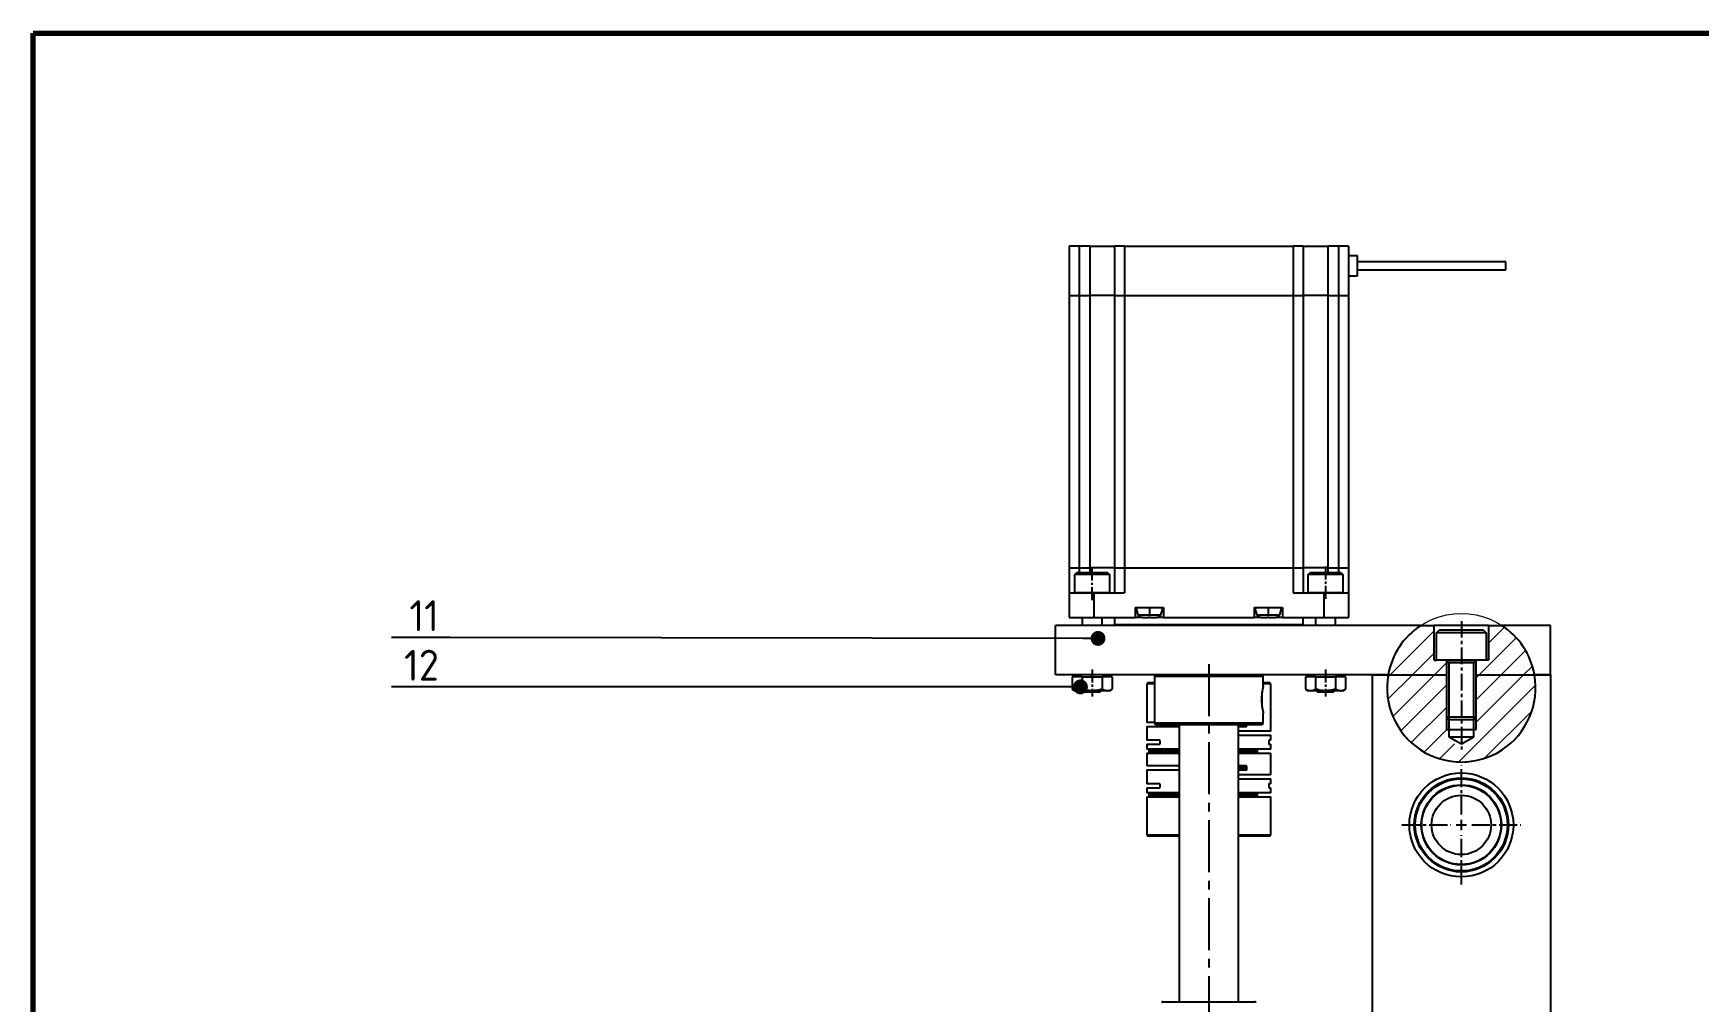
# Model space of a CAD drawing. Header units: millimetres. Extents: x 55 to 6841, y 61 to 3739.
# Drawn here: x 3245.1 to 3581.5, y 3543 to 3738.5 of the extents above; entities that cross this region are included whole.
import ezdxf
from ezdxf import colors
from ezdxf.entities.mleader import LeaderData, LeaderLine
from ezdxf.math import Vec2, Vec3

# ---------------------------------------------------------------- set-up
doc = ezdxf.new("R2010")
doc.units = ezdxf.units.MM
doc.header["$LTSCALE"] = 0.7
doc.linetypes.add('CENTER', pattern=[50.8, 31.75, -6.35, 6.35, -6.35])
doc.linetypes.add('CENTER2', pattern=[1.125, 0.75, -0.125, 0.125, -0.125])
doc.layers.get('0').update_dxf_attribs({"color": 255})
doc.layers.add('AM_5', color=10, linetype='Continuous', lineweight=25)
doc.layers.add('KHUNGBV', color=5, linetype='Continuous', lineweight=70)
doc.layers.add('DTAM', color=6, linetype='CENTER')
doc.styles.add('TCVN7824', font='tcvn+7284-2003r.ttf', dxfattribs={"height": 3.5})

# ---------------------------------------------------------------- blocks, each defined once
blk = doc.blocks.new('dfhjd')
at = {"layer": 'KHUNGBV', "color": 9, "ltscale": 5}
for p, q in [((6559.44, 3469.71), (7718.44, 3469.71)), ((6559.44, 2639.71), (6559.44, 3469.71))]:
    blk.add_line(p, q, dxfattribs=at)
blk = doc.blocks.new('_Dot')
at = {"color": 0, "linetype": 'ByBlock', "lineweight": -2}
blk.add_line((-0.5, 0), (-1, 0), dxfattribs=at)
at = {"color": 0, "linetype": 'ByBlock', "const_width": 0.5}
blk.add_lwpolyline([(-0.25, 0, 1), (0.25, 0, 1)], format="xyb", close=True, dxfattribs=at)
blk = doc.blocks.new('*U859')
at = {"layer": 'AM_5', "color": 0, "linetype": 'CENTER2', "ltscale": 7, "transparency": 16777216}
for p, q in [((0, 2.1), (0, 12)), ((-12, 0), (-2.1, 0)), ((2.1, 0), (12, 0)), ((0, -12), (0, -2.1))]:
    blk.add_line(p, q, dxfattribs=at)
at = {"layer": 'AM_5', "color": 0, "linetype": 'Continuous', "ltscale": 7, "transparency": 16777216}
for p, q in [((-1.05, 0), (1.05, 0)), ((0, -1.05), (0, 1.05))]:
    blk.add_line(p, q, dxfattribs=at)
blk = doc.blocks.new('*U871')
at = {"layer": 'AM_5', "color": 0, "linetype": 'CENTER2', "ltscale": 5, "transparency": 16777216}
blk.add_line((0, -3.4), (0, 3.4), dxfattribs=at)
blk = doc.blocks.new('*U872')
at = {"layer": 'AM_5', "color": 0, "linetype": 'CENTER2', "ltscale": 5, "transparency": 16777216}
blk.add_line((0, 2.74), (0, -2.74), dxfattribs=at)
blk = doc.blocks.new('*U873')
at = {"layer": 'AM_5', "color": 0, "linetype": 'CENTER2', "ltscale": 5, "transparency": 16777216}
blk.add_line((0, 2.74), (0, -2.74), dxfattribs=at)
blk = doc.blocks.new('*U874')
at = {"layer": 'AM_5', "color": 0, "linetype": 'CENTER2', "ltscale": 5, "transparency": 16777216}
blk.add_line((0, 3.4), (0, -3.4), dxfattribs=at)
blk = doc.blocks.new('*U897')
at = {"layer": 'AM_5', "color": 0, "linetype": 'CENTER2', "ltscale": 20, "transparency": 16777216}
blk.add_line((0, 40.14), (0, -158.43), dxfattribs=at)

msp = doc.modelspace()

# ---------------------------------------------------------------- hatches: boundary and pattern name
at = {"linetype": 'Continuous', "lineweight": 18}
h = msp.add_hatch(dxfattribs=at)
h.set_pattern_fill('ANSI31', color=92, style=0)
edge = h.paths.add_edge_path(flags=0)
edge.add_line((3518.785, 3608.979), (3530.556, 3608.979))
edge.add_line((3530.556, 3608.979), (3530.556, 3611.979))
edge.add_line((3530.556, 3611.979), (3528.056, 3611.979))
edge.add_line((3528.056, 3611.979), (3528.056, 3618.979))
edge.add_line((3528.056, 3618.979), (3525.423, 3618.979))
edge.add_arc((3533.556, 3606.378), 14.998, 122.83873, 170.01218)
h = msp.add_hatch(dxfattribs=at)
h.set_pattern_fill('ANSI31', color=92, style=0)
edge = h.paths.add_edge_path(flags=0)
edge.add_line((3536.556, 3608.979), (3548.326, 3608.979))
edge.add_arc((3533.556, 3606.378), 14.998, 9.98782, 57.16127)
edge.add_line((3541.689, 3618.979), (3539.056, 3618.979))
edge.add_line((3539.056, 3618.979), (3539.056, 3611.979))
edge.add_line((3539.056, 3611.979), (3536.556, 3611.979))
edge.add_line((3536.556, 3611.979), (3536.556, 3608.979))
h = msp.add_hatch(dxfattribs=at)
h.set_pattern_fill('ANSI31', color=92, style=0)
edge = h.paths.add_edge_path()
edge.add_arc((3533.556, 3606.378), 14.998, 170.01218, 369.98782)
edge.add_line((3548.326, 3608.979), (3536.556, 3608.979))
edge.add_line((3536.556, 3608.979), (3536.556, 3595.036))
edge.add_line((3536.556, 3595.036), (3530.556, 3595.036))
edge.add_line((3530.556, 3595.036), (3530.556, 3608.979))
edge.add_line((3530.556, 3608.979), (3518.785, 3608.979))

# ---------------------------------------------------------------- linework, layer by layer
at = {"color": 7, "linetype": 'Continuous', "lineweight": 25}
for p, q in [((3454.356, 3695.579), (3454.356, 3685.579)), ((3456.356, 3695.579), (3454.356, 3695.579)), ((3456.356, 3695.579), (3456.356, 3685.579)), ((3458.506, 3695.579), (3456.356, 3695.579)), ((3458.506, 3695.579), (3458.506, 3685.579)), ((3458.506, 3695.579), (3463.506, 3695.579)), ((3463.506, 3695.579), (3463.506, 3685.579)), ((3465.506, 3695.579), (3463.506, 3695.579)), ((3465.506, 3695.579), (3465.506, 3685.579)), ((3465.506, 3695.579), (3499.606, 3695.579)), ((3499.606, 3695.579), (3499.606, 3685.579)), ((3501.606, 3695.579), (3499.606, 3695.579)), ((3501.606, 3695.579), (3501.606, 3685.579)), ((3501.606, 3695.579), (3506.606, 3695.579)), ((3506.606, 3695.579), (3506.606, 3685.579)), ((3508.756, 3695.579), (3506.606, 3695.579)), ((3508.756, 3695.579), (3508.756, 3685.579)), ((3510.756, 3695.579), (3508.756, 3695.579)), ((3510.756, 3695.579), (3510.756, 3685.579)), ((3512.556, 3693.579), (3510.756, 3693.579)), ((3512.556, 3689.579), (3512.556, 3693.579)), ((3542.556, 3692.409), (3512.556, 3692.409)), ((3512.556, 3690.749), (3542.556, 3690.749)), ((3542.556, 3691.579), (3542.556, 3692.409)), ((3542.556, 3690.749), (3542.556, 3691.579)), ((3510.756, 3689.579), (3512.556, 3689.579)), ((3454.356, 3685.579), (3456.356, 3685.579)), ((3454.356, 3685.569), (3454.356, 3630.589)), ((3454.356, 3685.569), (3456.356, 3685.569)), ((3454.406, 3685.569), (3454.406, 3685.579)), ((3456.356, 3685.579), (3458.506, 3685.579)), ((3456.356, 3685.569), (3456.356, 3685.579)), ((3456.356, 3685.569), (3456.356, 3630.589)), ((3456.356, 3685.569), (3458.506, 3685.569)), ((3463.506, 3685.579), (3458.506, 3685.579)), ((3458.506, 3685.569), (3458.506, 3685.579)), ((3458.506, 3685.569), (3458.506, 3630.589)), ((3463.506, 3685.569), (3458.506, 3685.569)), ((3463.506, 3685.579), (3465.506, 3685.579)), ((3463.506, 3685.569), (3463.506, 3630.589)), ((3463.506, 3685.569), (3465.506, 3685.569)), ((3463.556, 3685.569), (3463.556, 3685.579)), ((3465.506, 3685.579), (3499.606, 3685.579)), ((3465.506, 3685.569), (3465.506, 3685.579)), ((3465.506, 3685.569), (3465.506, 3630.589)), ((3465.506, 3685.569), (3499.606, 3685.569)), ((3499.606, 3685.579), (3501.606, 3685.579)), ((3499.606, 3685.569), (3499.606, 3685.579)), ((3499.606, 3685.569), (3499.606, 3630.589)), ((3499.606, 3685.569), (3501.606, 3685.569)), ((3501.556, 3685.569), (3501.556, 3685.579)), ((3506.606, 3685.579), (3501.606, 3685.579)), ((3501.606, 3685.569), (3501.606, 3630.589)), ((3506.606, 3685.569), (3501.606, 3685.569)), ((3506.606, 3685.569), (3506.606, 3685.579)), ((3506.606, 3685.579), (3508.756, 3685.579)), ((3506.606, 3685.569), (3506.606, 3630.589)), ((3506.606, 3685.569), (3508.756, 3685.569)), ((3508.756, 3685.579), (3510.756, 3685.579)), ((3508.756, 3685.569), (3508.756, 3685.579)), ((3508.756, 3685.569), (3508.756, 3630.589)), ((3508.756, 3685.569), (3510.756, 3685.569)), ((3510.706, 3685.569), (3510.706, 3685.579)), ((3510.756, 3685.569), (3510.756, 3630.589)), ((3454.356, 3630.589), (3456.356, 3630.589)), ((3454.356, 3630.579), (3454.356, 3625.579)), ((3454.356, 3630.579), (3456.356, 3630.579)), ((3454.406, 3630.589), (3454.406, 3630.579)), ((3455.486, 3629.229), (3455.836, 3629.579)), ((3462.136, 3629.579), (3455.836, 3629.579)), ((3456.356, 3630.589), (3458.506, 3630.589)), ((3456.356, 3630.589), (3456.356, 3630.579)), ((3456.356, 3630.579), (3458.506, 3630.579)), ((3458.506, 3630.589), (3458.506, 3630.579)), ((3463.506, 3630.589), (3458.506, 3630.589)), ((3463.506, 3630.579), (3458.506, 3630.579)), ((3462.136, 3629.579), (3462.486, 3629.229)), ((3463.506, 3630.589), (3465.506, 3630.589)), ((3463.506, 3630.579), (3463.506, 3625.579)), ((3463.506, 3630.579), (3465.506, 3630.579)), ((3463.556, 3630.589), (3463.556, 3630.579)), ((3465.506, 3630.589), (3499.606, 3630.589)), ((3465.506, 3630.589), (3465.506, 3630.579)), ((3465.506, 3630.579), (3465.506, 3625.579)), ((3465.506, 3630.579), (3499.606, 3630.579)), ((3499.606, 3630.589), (3501.606, 3630.589)), ((3499.606, 3630.589), (3499.606, 3630.579)), ((3499.606, 3630.579), (3499.606, 3625.579)), ((3499.606, 3630.579), (3501.606, 3630.579)), ((3501.556, 3630.589), (3501.556, 3630.579)), ((3506.606, 3630.589), (3501.606, 3630.589)), ((3501.606, 3630.579), (3501.606, 3625.579)), ((3506.606, 3630.579), (3501.606, 3630.579)), ((3502.626, 3629.229), (3502.976, 3629.579)), ((3509.276, 3629.579), (3502.976, 3629.579)), ((3506.606, 3630.589), (3506.606, 3630.579)), ((3506.606, 3630.589), (3508.756, 3630.589)), ((3506.606, 3630.579), (3508.756, 3630.579)), ((3508.756, 3630.589), (3510.756, 3630.589)), ((3508.756, 3630.589), (3508.756, 3630.579)), ((3508.756, 3630.579), (3510.756, 3630.579)), ((3509.276, 3629.579), (3509.626, 3629.229)), ((3510.706, 3630.589), (3510.706, 3630.579)), ((3510.756, 3630.579), (3510.756, 3625.579)), ((3455.486, 3625.579), (3455.486, 3629.229)), ((3462.486, 3629.229), (3455.486, 3629.229)), ((3462.486, 3629.229), (3462.486, 3625.579)), ((3502.626, 3625.579), (3502.626, 3629.229)), ((3509.626, 3629.229), (3502.626, 3629.229)), ((3509.626, 3629.229), (3509.626, 3625.579)), ((3454.356, 3625.579), (3454.356, 3620.579)), ((3454.356, 3625.579), (3459.356, 3625.579)), ((3462.486, 3625.579), (3455.486, 3625.579)), ((3459.356, 3625.579), (3459.356, 3620.579)), ((3459.356, 3625.579), (3465.506, 3625.579)), ((3499.606, 3625.579), (3505.756, 3625.579)), ((3509.626, 3625.579), (3502.626, 3625.579)), ((3505.756, 3625.579), (3505.756, 3620.579)), ((3505.756, 3625.579), (3510.756, 3625.579)), ((3510.756, 3625.579), (3510.756, 3620.579)), ((3454.356, 3620.579), (3459.356, 3620.579)), ((3456.986, 3620.579), (3456.986, 3618.979)), ((3459.356, 3620.579), (3467.706, 3620.579)), ((3460.986, 3618.979), (3460.986, 3620.579)), ((3463.506, 3620.579), (3463.506, 3619.179)), ((3467.706, 3622.579), (3473.406, 3622.579)), ((3467.706, 3622.579), (3467.706, 3620.579)), ((3469.126, 3620.579), (3467.706, 3620.579)), ((3467.81, 3622.579), (3468.223, 3621.128)), ((3468.778, 3620.637), (3468.789, 3620.637)), ((3468.789, 3620.637), (3469.126, 3620.579)), ((3469.126, 3620.579), (3468.789, 3620.637)), ((3469.126, 3620.579), (3470.356, 3620.579)), ((3470.356, 3620.637), (3470.756, 3620.637)), ((3470.356, 3620.579), (3470.356, 3620.637)), ((3470.756, 3620.579), (3470.356, 3620.579)), ((3470.556, 3622.579), (3470.556, 3621.128)), ((3470.756, 3620.637), (3470.756, 3620.579)), ((3470.756, 3620.579), (3471.985, 3620.579)), ((3472.323, 3620.637), (3471.985, 3620.579)), ((3471.985, 3620.579), (3472.323, 3620.637)), ((3473.406, 3620.579), (3471.985, 3620.579)), ((3472.323, 3620.637), (3472.334, 3620.637)), ((3472.888, 3621.128), (3473.302, 3622.579)), ((3473.406, 3622.579), (3473.406, 3620.579)), ((3473.406, 3620.579), (3491.706, 3620.579)), ((3491.706, 3622.579), (3497.406, 3622.579)), ((3491.706, 3622.579), (3491.706, 3620.579)), ((3493.126, 3620.579), (3491.706, 3620.579)), ((3491.81, 3622.579), (3492.223, 3621.128)), ((3492.778, 3620.637), (3492.789, 3620.637)), ((3492.789, 3620.637), (3493.126, 3620.579)), ((3493.126, 3620.579), (3492.789, 3620.637)), ((3493.126, 3620.579), (3494.356, 3620.579)), ((3494.356, 3620.637), (3494.756, 3620.637)), ((3494.356, 3620.579), (3494.356, 3620.637)), ((3494.756, 3620.579), (3494.356, 3620.579)), ((3494.556, 3622.579), (3494.556, 3621.128)), ((3494.756, 3620.637), (3494.756, 3620.579)), ((3494.756, 3620.579), (3495.985, 3620.579)), ((3496.323, 3620.637), (3495.985, 3620.579)), ((3495.985, 3620.579), (3496.323, 3620.637)), ((3497.406, 3620.579), (3495.985, 3620.579)), ((3496.323, 3620.637), (3496.334, 3620.637)), ((3496.888, 3621.128), (3497.302, 3622.579)), ((3497.406, 3622.579), (3497.406, 3620.579)), ((3497.406, 3620.579), (3505.756, 3620.579)), ((3501.606, 3619.179), (3501.606, 3620.579)), ((3504.126, 3620.579), (3504.126, 3618.979)), ((3505.756, 3620.579), (3510.756, 3620.579)), ((3508.126, 3618.979), (3508.126, 3620.579)), ((3451.556, 3608.979), (3451.556, 3618.979)), ((3525.423, 3618.979), (3451.556, 3618.979)), ((3463.506, 3619.179), (3463.706, 3618.979)), ((3463.506, 3619.179), (3501.606, 3619.179)), ((3501.406, 3618.979), (3501.606, 3619.179)), ((3525.423, 3618.979), (3528.056, 3618.979)), ((3528.056, 3611.979), (3528.056, 3618.979)), ((3539.056, 3618.979), (3528.056, 3618.979)), ((3538.556, 3617.479), (3528.556, 3617.479)), ((3539.056, 3618.979), (3539.056, 3611.979)), ((3539.056, 3618.979), (3541.689, 3618.979)), ((3551.556, 3618.979), (3541.689, 3618.979)), ((3551.556, 3608.979), (3551.556, 3618.979)), ((3528.056, 3611.979), (3528.556, 3611.979)), ((3531.056, 3611.479), (3530.556, 3611.979)), ((3536.556, 3611.979), (3536.056, 3611.479)), ((3539.056, 3611.979), (3538.556, 3611.979)), ((3518.785, 3608.979), (3451.556, 3608.979)), ((3455.955, 3608.579), (3454.944, 3608.579)), ((3454.944, 3608.579), (3454.944, 3606.092)), ((3454.944, 3606.092), (3455.486, 3605.779)), ((3454.944, 3606.092), (3455.955, 3605.779)), ((3455.486, 3608.979), (3455.486, 3608.579)), ((3456.965, 3608.579), (3455.955, 3608.579)), ((3456.965, 3608.579), (3456.965, 3606.092)), ((3456.965, 3608.579), (3458.986, 3608.579)), ((3458.986, 3608.579), (3461.007, 3608.579)), ((3461.007, 3608.579), (3461.007, 3606.092)), ((3462.017, 3608.579), (3461.007, 3608.579)), ((3461.007, 3606.092), (3462.017, 3605.779)), ((3463.027, 3608.579), (3462.017, 3608.579)), ((3462.486, 3608.579), (3462.486, 3608.979)), ((3462.486, 3605.779), (3463.027, 3606.092)), ((3463.027, 3608.579), (3463.027, 3606.092)), ((3470.256, 3607.379), (3470.056, 3607.179)), ((3470.056, 3607.179), (3470.056, 3599.379)), ((3471.556, 3607.179), (3470.056, 3607.179)), ((3471.556, 3607.379), (3470.256, 3607.379)), ((3471.806, 3608.979), (3471.556, 3608.729)), ((3471.556, 3608.729), (3471.556, 3599.229)), ((3471.556, 3608.729), (3493.556, 3608.729)), ((3493.556, 3608.729), (3493.306, 3608.979)), ((3493.556, 3606.75), (3493.556, 3608.729)), ((3494.856, 3607.379), (3493.556, 3607.379)), ((3495.056, 3607.179), (3493.556, 3607.179)), ((3495.056, 3607.179), (3494.856, 3607.379)), ((3495.056, 3597.579), (3495.056, 3607.179)), ((3503.095, 3608.579), (3502.084, 3608.579)), ((3502.084, 3608.579), (3502.084, 3606.092)), ((3502.084, 3606.092), (3502.626, 3605.779)), ((3502.084, 3606.092), (3503.095, 3605.779)), ((3502.626, 3608.979), (3502.626, 3608.579)), ((3504.105, 3608.579), (3503.095, 3608.579)), ((3504.105, 3608.579), (3504.105, 3606.092)), ((3504.105, 3608.579), (3506.126, 3608.579)), ((3506.126, 3608.579), (3508.147, 3608.579)), ((3508.147, 3608.579), (3508.147, 3606.092)), ((3509.157, 3608.579), (3508.147, 3608.579)), ((3508.147, 3606.092), (3509.157, 3605.779)), ((3510.167, 3608.579), (3509.157, 3608.579)), ((3509.626, 3608.579), (3509.626, 3608.979)), ((3509.626, 3605.779), (3510.167, 3606.092)), ((3510.167, 3608.579), (3510.167, 3606.092)), ((3515.556, 3608.979), (3515.556, 3428.979)), ((3515.556, 3608.979), (3518.785, 3608.979)), ((3518.785, 3608.979), (3530.556, 3608.979)), ((3518.785, 3608.979), (3530.556, 3608.979)), ((3536.556, 3608.979), (3548.326, 3608.979)), ((3551.556, 3608.979), (3548.326, 3608.979)), ((3548.326, 3608.979), (3551.556, 3608.979)), ((3551.556, 3608.979), (3551.556, 3428.979)), ((3455.955, 3605.779), (3455.486, 3605.779)), ((3458.986, 3605.779), (3455.955, 3605.779)), ((3457.176, 3605.779), (3457.376, 3605.579)), ((3457.376, 3605.579), (3460.596, 3605.579)), ((3462.017, 3605.779), (3458.986, 3605.779)), ((3460.596, 3605.579), (3460.796, 3605.779)), ((3462.486, 3605.779), (3462.017, 3605.779)), ((3493.319, 3602.442), (3493.319, 3605.493)), ((3503.095, 3605.779), (3502.626, 3605.779)), ((3506.126, 3605.779), (3503.095, 3605.779)), ((3504.316, 3605.779), (3504.516, 3605.579)), ((3504.516, 3605.579), (3507.736, 3605.579)), ((3509.157, 3605.779), (3506.126, 3605.779)), ((3507.736, 3605.579), (3507.936, 3605.779)), ((3509.626, 3605.779), (3509.157, 3605.779)), ((3471.556, 3599.379), (3470.056, 3599.379)), ((3471.556, 3599.229), (3471.806, 3598.979)), ((3493.556, 3599.229), (3471.556, 3599.229)), ((3493.306, 3598.979), (3493.556, 3599.229)), ((3493.556, 3599.229), (3493.556, 3601.21)), ((3470.056, 3598.579), (3470.056, 3595.779)), ((3470.056, 3598.579), (3476.556, 3598.579)), ((3472.576, 3595.779), (3470.056, 3595.779)), ((3471.806, 3598.979), (3493.306, 3598.979)), ((3476.556, 3598.979), (3476.556, 3542.979)), ((3488.556, 3542.979), (3488.556, 3598.979)), ((3488.556, 3598.579), (3490.082, 3598.579)), ((3495.056, 3597.579), (3488.556, 3597.579)), ((3488.556, 3596.779), (3495.056, 3596.779)), ((3490.258, 3598.779), (3490.258, 3598.979)), ((3495.056, 3595.779), (3494.728, 3595.779)), ((3495.056, 3595.779), (3495.056, 3596.779)), ((3470.056, 3594.979), (3470.056, 3593.979)), ((3470.056, 3594.979), (3472.576, 3594.979)), ((3476.556, 3593.979), (3470.056, 3593.979)), ((3470.056, 3593.179), (3470.056, 3590.579)), ((3470.056, 3593.179), (3476.556, 3593.179)), ((3470.436, 3593.779), (3470.436, 3593.379)), ((3472.711, 3595.179), (3472.711, 3595.579)), ((3495.056, 3593.979), (3488.556, 3593.979)), ((3488.556, 3593.179), (3495.056, 3593.179)), ((3492.401, 3593.379), (3492.401, 3593.779)), ((3494.675, 3595.579), (3494.675, 3595.179)), ((3494.728, 3594.979), (3495.056, 3594.979)), ((3495.056, 3593.979), (3495.056, 3594.979)), ((3495.056, 3588.779), (3495.056, 3593.179)), ((3476.556, 3590.579), (3470.056, 3590.579)), ((3470.056, 3589.779), (3470.056, 3586.979)), ((3470.056, 3589.779), (3476.556, 3589.779)), ((3490.082, 3590.579), (3488.556, 3590.579)), ((3488.556, 3589.779), (3490.082, 3589.779)), ((3490.258, 3589.979), (3490.258, 3590.379)), ((3472.576, 3586.979), (3470.056, 3586.979)), ((3470.056, 3586.179), (3470.056, 3585.179)), ((3470.056, 3586.179), (3472.576, 3586.179)), ((3472.711, 3586.379), (3472.711, 3586.779)), ((3495.056, 3588.779), (3488.556, 3588.779)), ((3488.556, 3587.979), (3495.056, 3587.979)), ((3494.675, 3586.779), (3494.675, 3586.379)), ((3495.056, 3586.979), (3494.728, 3586.979)), ((3494.728, 3586.179), (3495.056, 3586.179)), ((3495.056, 3586.979), (3495.056, 3587.979)), ((3495.056, 3585.179), (3495.056, 3586.179)), ((3476.556, 3585.179), (3470.056, 3585.179)), ((3470.056, 3584.379), (3470.056, 3576.579)), ((3470.056, 3584.379), (3476.556, 3584.379)), ((3470.436, 3584.979), (3470.436, 3584.579)), ((3495.056, 3585.179), (3488.556, 3585.179)), ((3488.556, 3584.379), (3495.056, 3584.379)), ((3492.401, 3584.579), (3492.401, 3584.979)), ((3495.056, 3576.579), (3495.056, 3584.379)), ((3470.056, 3576.579), (3470.256, 3576.379)), ((3476.556, 3576.579), (3470.056, 3576.579)), ((3476.46, 3576.379), (3470.256, 3576.379)), ((3495.056, 3576.579), (3488.556, 3576.579)), ((3494.856, 3576.379), (3488.556, 3576.379)), ((3494.856, 3576.379), (3495.056, 3576.579)), ((3473.256, 3542.979), (3491.856, 3542.979))]:
    msp.add_line(p, q, dxfattribs=at)
at = {"color": 8, "linetype": 'Continuous', "lineweight": 25}
for p, q in [((3456.356, 3630.579), (3456.356, 3629.579)), ((3458.506, 3630.579), (3458.506, 3629.579)), ((3506.606, 3630.579), (3506.606, 3629.579)), ((3508.756, 3630.579), (3508.756, 3629.579)), ((3530.556, 3611.979), (3531.056, 3611.479)), ((3536.556, 3611.479), (3530.556, 3611.479)), ((3531.056, 3611.479), (3536.056, 3611.479)), ((3531.056, 3611.479), (3531.056, 3596.479)), ((3536.056, 3611.479), (3536.556, 3611.979)), ((3536.056, 3596.479), (3536.056, 3611.479)), ((3490.258, 3598.779), (3488.556, 3598.779)), ((3531.056, 3596.479), (3533.556, 3595.036)), ((3531.056, 3596.479), (3536.056, 3596.479)), ((3533.556, 3595.036), (3536.056, 3596.479)), ((3476.556, 3593.779), (3470.436, 3593.779)), ((3476.556, 3593.379), (3470.436, 3593.379)), ((3492.401, 3593.779), (3488.556, 3593.779)), ((3492.401, 3593.379), (3488.556, 3593.379)), ((3490.258, 3590.379), (3488.556, 3590.379)), ((3490.258, 3589.979), (3488.556, 3589.979)), ((3476.556, 3584.979), (3470.436, 3584.979)), ((3476.556, 3584.579), (3470.436, 3584.579)), ((3492.401, 3584.979), (3488.556, 3584.979)), ((3492.401, 3584.579), (3488.556, 3584.579))]:
    msp.add_line(p, q, dxfattribs=at)
at = {"color": 6, "linetype": 'Continuous', "lineweight": 25}
for p, q in [((3528.556, 3617.479), (3529.056, 3617.979)), ((3528.556, 3611.979), (3528.556, 3617.479)), ((3538.056, 3617.979), (3529.056, 3617.979)), ((3538.056, 3617.979), (3538.556, 3617.479)), ((3538.556, 3617.479), (3538.556, 3611.979)), ((3538.556, 3611.979), (3528.556, 3611.979)), ((3530.556, 3611.979), (3530.556, 3597.979)), ((3536.556, 3597.979), (3536.556, 3611.979)), ((3530.556, 3600.482), (3531.056, 3599.982)), ((3530.556, 3600.482), (3536.556, 3600.482)), ((3531.056, 3599.982), (3536.056, 3599.982)), ((3536.056, 3599.982), (3536.556, 3600.482)), ((3530.556, 3597.979), (3536.556, 3597.979))]:
    msp.add_line(p, q, dxfattribs=at)
at = {"color": 7, "linetype": 'Continuous', "lineweight": 18}
msp.add_circle((3533.556, 3606.378), 14.998, dxfattribs=at)
msp.add_circle((3533.556, 3606.378), 14.998, dxfattribs=at)
msp.add_circle((3533.556, 3606.378), 14.998, dxfattribs=at)
msp.add_circle((3533.556, 3606.378), 14.998, dxfattribs=at)
at = {"color": 7, "linetype": 'Continuous', "lineweight": 25}
for radius in [10.5, 9.5, 9.3, 8.1, 8, 6]:
    msp.add_circle((3533.556, 3578.679), radius, dxfattribs=at)
for centre, radius, start, end in [((3469.112, 3621.579), 1, 206.83969, 250.45392), ((3471.999, 3621.579), 1, 289.54608, 333.1604), ((3493.112, 3621.579), 1, 206.83969, 250.45392), ((3495.999, 3621.579), 1, 289.54608, 333.1604), ((3533.556, 3606.378), 14.998, 122.83873, 170.01218), ((3533.556, 3606.378), 14.998, 122.83873, 170.01218), ((3533.556, 3606.378), 14.998, 9.98782, 57.16127), ((3533.556, 3606.378), 14.998, 9.98782, 57.16127), ((3533.556, 3606.378), 14.998, 170.01218, 9.98782), ((3533.556, 3606.378), 14.998, 170.01218, 9.98782), ((3473.256, 3542.779), 0.2, 90, 180), ((3491.856, 3542.779), 0.2, 0, 90)]:
    msp.add_arc(centre, radius, start, end, dxfattribs=at)
at = {"color": 8, "linetype": 'Continuous', "lineweight": 25}
for points, knots in [([(3468.22, 3621.128), (3468.22, 3621.128), (3468.161, 3621.128), (3468.369, 3621.128), (3468.854, 3621.128), (3469.641, 3621.128), (3470.251, 3621.128), (3470.556, 3621.128)], [0, 0, 0, 0, 0.00015844, 0.25011883, 0.50007922, 0.75003961, 1, 1, 1, 1]), ([(3470.556, 3621.128), (3470.861, 3621.128), (3471.471, 3621.128), (3472.258, 3621.128), (3472.742, 3621.128), (3472.951, 3621.128), (3472.891, 3621.128), (3472.891, 3621.128)], [0, 0, 0, 0, 0.24996039, 0.49992078, 0.74988117, 0.99984156, 1, 1, 1, 1]), ([(3492.22, 3621.128), (3492.22, 3621.128), (3492.161, 3621.128), (3492.369, 3621.128), (3492.854, 3621.128), (3493.641, 3621.128), (3494.251, 3621.128), (3494.556, 3621.128)], [0, 0, 0, 0, 0.0001584, 0.2501188, 0.5000792, 0.7500396, 1, 1, 1, 1]), ([(3494.556, 3621.128), (3494.862, 3621.128), (3495.474, 3621.128), (3496.246, 3621.128), (3496.786, 3621.128), (3496.856, 3621.128), (3496.891, 3621.128)], [0, 0, 0, 0, 0.2500396, 0.5000792, 0.7501189, 1, 1, 1, 1])]:
    msp.add_open_spline(points, degree=3, knots=knots, dxfattribs=at)
at = {"color": 7, "linetype": 'Continuous', "lineweight": 25}
for points, knots in [([(3455.955, 3605.779), (3455.979, 3605.78), (3456.32, 3605.784), (3456.654, 3605.944), (3456.965, 3606.092)], [0, 0, 0, 0, 0.0701742, 1, 1, 1, 1]), ([(3458.986, 3605.779), (3458.802, 3605.784), (3458.118, 3605.801), (3457.452, 3605.969), (3456.965, 3606.092)], [0, 0, 0, 0, 0.2686336, 1, 1, 1, 1]), ([(3461.007, 3606.092), (3460.837, 3606.045), (3460.178, 3605.862), (3459.494, 3605.814), (3458.986, 3605.779)], [0, 0, 0, 0, 0.2575513, 1, 1, 1, 1]), ([(3462.017, 3605.779), (3462.041, 3605.78), (3462.382, 3605.784), (3462.716, 3605.944), (3463.027, 3606.092)], [0, 0, 0, 0, 0.0701742, 1, 1, 1, 1]), ([(3493.535, 3606.662), (3493.538, 3606.674), (3493.554, 3606.74), (3493.559, 3606.763), (3493.547, 3606.714), (3493.496, 3606.492), (3493.381, 3605.993), (3493.267, 3605.217), (3493.213, 3604.525), (3493.194, 3603.799), (3493.244, 3602.892), (3493.38, 3601.971), (3493.497, 3601.458), (3493.545, 3601.256), (3493.56, 3601.192), (3493.556, 3601.21), (3493.556, 3601.21)], [0, 0, 0, 0, 0.0121272, 0.0692953, 0.1266566, 0.185811, 0.3017988, 0.4183359, 0.4767764, 0.534583, 0.6514705, 0.7668664, 0.8831411, 0.9422605, 0.9998941, 1, 1, 1, 1]), ([(3503.095, 3605.779), (3503.119, 3605.78), (3503.46, 3605.784), (3503.794, 3605.944), (3504.105, 3606.092)], [0, 0, 0, 0, 0.0701742, 1, 1, 1, 1]), ([(3506.126, 3605.779), (3505.942, 3605.784), (3505.258, 3605.801), (3504.592, 3605.969), (3504.105, 3606.092)], [0, 0, 0, 0, 0.2686336, 1, 1, 1, 1]), ([(3508.147, 3606.092), (3507.977, 3606.045), (3507.318, 3605.862), (3506.634, 3605.814), (3506.126, 3605.779)], [0, 0, 0, 0, 0.2575513, 1, 1, 1, 1]), ([(3509.157, 3605.779), (3509.181, 3605.78), (3509.522, 3605.784), (3509.856, 3605.944), (3510.167, 3606.092)], [0, 0, 0, 0, 0.0701742, 1, 1, 1, 1]), ([(3472.711, 3595.579), (3472.71, 3595.593), (3472.709, 3595.621), (3472.7, 3595.661), (3472.686, 3595.696), (3472.663, 3595.735), (3472.626, 3595.771), (3472.592, 3595.777), (3472.576, 3595.779)], [0, 0, 0, 0, 0.1273937, 0.252521, 0.3767052, 0.5008192, 0.7494054, 1, 1, 1, 1]), ([(3490.082, 3598.579), (3490.104, 3598.582), (3490.148, 3598.587), (3490.196, 3598.624), (3490.227, 3598.663), (3490.244, 3598.698), (3490.256, 3598.737), (3490.257, 3598.765), (3490.258, 3598.779)], [0, 0, 0, 0, 0.250166, 0.4987352, 0.6229356, 0.7472374, 0.8724913, 1, 1, 1, 1]), ([(3494.728, 3595.779), (3494.721, 3595.777), (3494.709, 3595.771), (3494.694, 3595.735), (3494.685, 3595.696), (3494.68, 3595.661), (3494.676, 3595.621), (3494.676, 3595.593), (3494.675, 3595.579)], [0, 0, 0, 0, 0.250166, 0.4987352, 0.6229356, 0.7472374, 0.8724913, 1, 1, 1, 1]), ([(3470.384, 3593.979), (3470.39, 3593.977), (3470.403, 3593.971), (3470.417, 3593.935), (3470.426, 3593.896), (3470.432, 3593.861), (3470.435, 3593.821), (3470.436, 3593.793), (3470.436, 3593.779)], [0, 0, 0, 0, 0.250166, 0.4987352, 0.6229356, 0.7472374, 0.8724913, 1, 1, 1, 1]), ([(3472.576, 3594.979), (3472.592, 3594.982), (3472.626, 3594.987), (3472.663, 3595.024), (3472.686, 3595.063), (3472.7, 3595.098), (3472.709, 3595.137), (3472.71, 3595.165), (3472.711, 3595.179)], [0, 0, 0, 0, 0.250166, 0.4987352, 0.6229356, 0.7472374, 0.8724913, 1, 1, 1, 1]), ([(3492.536, 3593.179), (3492.519, 3593.182), (3492.486, 3593.187), (3492.449, 3593.224), (3492.425, 3593.263), (3492.412, 3593.298), (3492.403, 3593.337), (3492.402, 3593.365), (3492.401, 3593.379)], [0, 0, 0, 0, 0.250166, 0.4987352, 0.6229356, 0.7472374, 0.8724913, 1, 1, 1, 1]), ([(3494.675, 3595.179), (3494.676, 3595.165), (3494.676, 3595.137), (3494.68, 3595.098), (3494.685, 3595.063), (3494.694, 3595.024), (3494.709, 3594.987), (3494.721, 3594.982), (3494.728, 3594.979)], [0, 0, 0, 0, 0.1273937, 0.252521, 0.3767052, 0.5008192, 0.7494054, 1, 1, 1, 1]), ([(3490.258, 3590.379), (3490.257, 3590.393), (3490.256, 3590.421), (3490.244, 3590.461), (3490.227, 3590.496), (3490.197, 3590.535), (3490.148, 3590.571), (3490.104, 3590.577), (3490.082, 3590.579)], [0, 0, 0, 0, 0.1273937, 0.252521, 0.3767052, 0.5008192, 0.7494054, 1, 1, 1, 1]), ([(3490.082, 3589.779), (3490.104, 3589.782), (3490.148, 3589.787), (3490.196, 3589.824), (3490.227, 3589.863), (3490.244, 3589.898), (3490.256, 3589.937), (3490.257, 3589.965), (3490.258, 3589.979)], [0, 0, 0, 0, 0.250166, 0.4987352, 0.6229356, 0.7472374, 0.8724913, 1, 1, 1, 1]), ([(3472.711, 3586.779), (3472.71, 3586.793), (3472.709, 3586.821), (3472.7, 3586.861), (3472.686, 3586.896), (3472.663, 3586.935), (3472.626, 3586.971), (3472.592, 3586.977), (3472.576, 3586.979)], [0, 0, 0, 0, 0.1273937, 0.252521, 0.3767052, 0.5008192, 0.7494054, 1, 1, 1, 1]), ([(3472.576, 3586.179), (3472.592, 3586.182), (3472.626, 3586.187), (3472.663, 3586.224), (3472.686, 3586.263), (3472.7, 3586.298), (3472.709, 3586.337), (3472.71, 3586.365), (3472.711, 3586.379)], [0, 0, 0, 0, 0.250166, 0.4987352, 0.6229356, 0.7472374, 0.8724913, 1, 1, 1, 1]), ([(3494.728, 3586.979), (3494.721, 3586.977), (3494.709, 3586.971), (3494.694, 3586.935), (3494.685, 3586.896), (3494.68, 3586.861), (3494.676, 3586.821), (3494.676, 3586.793), (3494.675, 3586.779)], [0, 0, 0, 0, 0.25016596, 0.49873524, 0.62293557, 0.74723743, 0.87249126, 1, 1, 1, 1]), ([(3494.675, 3586.379), (3494.676, 3586.365), (3494.676, 3586.337), (3494.68, 3586.298), (3494.685, 3586.263), (3494.694, 3586.224), (3494.709, 3586.187), (3494.721, 3586.182), (3494.728, 3586.179)], [0, 0, 0, 0, 0.1273937, 0.252521, 0.3767052, 0.5008192, 0.7494054, 1, 1, 1, 1]), ([(3470.384, 3585.179), (3470.39, 3585.177), (3470.403, 3585.171), (3470.417, 3585.135), (3470.426, 3585.096), (3470.432, 3585.061), (3470.435, 3585.021), (3470.436, 3584.993), (3470.436, 3584.979)], [0, 0, 0, 0, 0.25016596, 0.49873524, 0.62293557, 0.74723743, 0.87249126, 1, 1, 1, 1]), ([(3492.536, 3584.379), (3492.519, 3584.382), (3492.486, 3584.387), (3492.449, 3584.424), (3492.425, 3584.463), (3492.412, 3584.498), (3492.403, 3584.537), (3492.402, 3584.565), (3492.401, 3584.579)], [0, 0, 0, 0, 0.250166, 0.4987352, 0.6229356, 0.7472374, 0.8724913, 1, 1, 1, 1])]:
    msp.add_open_spline(points, degree=3, knots=knots, dxfattribs=at)
at = {"layer": 'DTAM', "color": 1, "linetype": 'CENTER', "ltscale": 0.15}
msp.add_line((3533.556, 3619.831), (3533.556, 3593.879), dxfattribs=at)

# ---------------------------------------------------------------- block references
at = {"layer": 'AM_5', "xscale": 0.75, "yscale": 0.75, "zscale": 0.75}
msp.add_blockref('dfhjd', (-1674.451, 1136.258), dxfattribs=at)
at = {"layer": 'AM_5', "linetype": 'CENTER2', "ltscale": 5}
for name, p in [('*U871', (3458.986, 3627.479)), ('*U874', (3506.126, 3627.479)), ('*U872', (3458.986, 3607.336)), ('*U873', (3506.126, 3607.336))]:
    msp.add_blockref(name, p, dxfattribs=at)
at = {"layer": 'AM_5', "linetype": 'CENTER2', "ltscale": 20}
msp.add_blockref('*U897', (3482.556, 3570.979), dxfattribs=at)
at = {"layer": 'AM_5', "linetype": 'CENTER2', "ltscale": 7}
msp.add_blockref('*U859', (3533.556, 3578.679), dxfattribs=at)

# ---------------------------------------------------------------- leaders
at = {"layer": 'AM_5', "ltscale": 0.2}
ml = msp.add_multileader_mtext('Standard', dxfattribs=at)
ml.set_content('11', color=256, style='TCVN7824')
ml.set_leader_properties()
ml.set_arrow_properties(name='DOT')
ml.build(insert=Vec2(0, 0))
ml.multileader.update_dxf_attribs({"text_left_attachment_type": 6, "text_right_attachment_type": 6, "dogleg_length": 0.36, "arrow_head_size": 3})
ctx = ml.context
ctx.base_point, ctx.char_height, ctx.arrow_head_size, ctx.plane_origin = Vec3(3320.055, 3616.554), 6.25, 3, Vec3(3460.181, 3616.341)
ctx.left_attachment, ctx.right_attachment, ctx.text_align_type = 6, 6, 2
notes = []
notes.append((ctx, [(0, (1, 1, 0), (3329.415, 3616.554), (-1, 0), 0.36, [(0, [(3460.181, 3616.341)], 0, [])])]))
ctx.mtext.insert, ctx.mtext.alignment, ctx.mtext.flow_direction = Vec3(3327.055, 3624.054), 3, 5
ml = msp.add_multileader_mtext('Standard', dxfattribs=at)
ml.set_content('12', color=256, style='TCVN7824')
ml.set_leader_properties()
ml.set_arrow_properties(name='DOT')
ml.build(insert=Vec2(0, 0))
ml.multileader.update_dxf_attribs({"text_left_attachment_type": 6, "text_right_attachment_type": 6, "dogleg_length": 0.36, "arrow_head_size": 3})
ctx = ml.context
ctx.base_point, ctx.char_height, ctx.arrow_head_size, ctx.plane_origin = Vec3(3318.805, 3606.554), 6.25, 3, Vec3(3459.372, 3606.554)
ctx.left_attachment, ctx.right_attachment, ctx.text_align_type = 6, 6, 2
notes.append((ctx, [(0, (1, 1, 0), (3329.415, 3606.554), (-1, 0), 0.36, [(0, [(3456.621, 3606.554)], 0, [])])]))
ctx.mtext.insert, ctx.mtext.alignment, ctx.mtext.flow_direction = Vec3(3327.055, 3614.054), 3, 5
for ctx, leaders in notes:
    for number, flags, end, landing, length, lines in leaders:
        leader = LeaderData()
        leader.index, (leader.has_last_leader_line, leader.has_dogleg_vector, leader.attachment_direction) = number, flags
        leader.last_leader_point, leader.dogleg_vector, leader.dogleg_length = Vec3(end), Vec3(landing), length
        for number, points, colour, breaks in lines:
            line = LeaderLine()
            line.index, line.vertices, line.color, line.breaks = number, Vec3.list(points), colors.encode_raw_color(colour), breaks
            leader.lines.append(line)
        ctx.leaders.append(leader)

doc.saveas('drawing.dxf')
